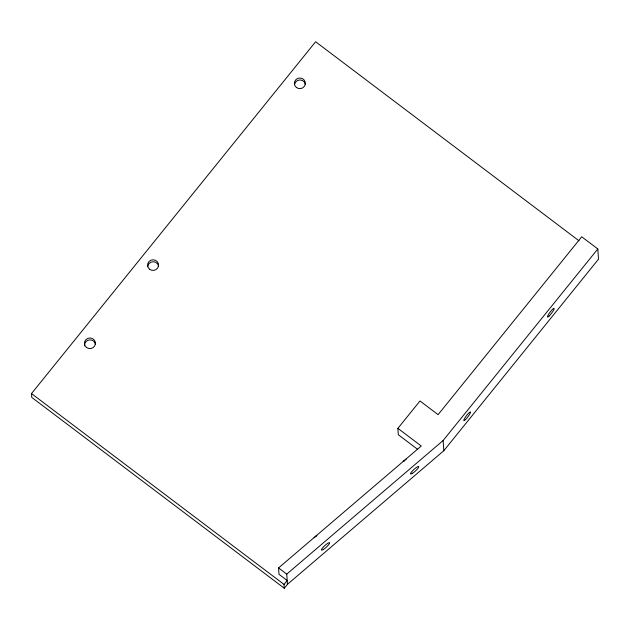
<?xml version="1.0" encoding="UTF-8"?>
<svg xmlns="http://www.w3.org/2000/svg" width="630" height="630" viewBox="0 0 630 630"><rect width="100%" height="100%" fill="white"/><g stroke="black" fill="none" stroke-linecap="round" stroke-linejoin="round"><path stroke-width="0.94" d="M417.792 449.45L398.31 434.731L397.884 428.345L419.99 400.979L438.086 414.658L581.726 236.793L597.823 248.952L598.5 259.174L443.811 450.726L287.43 584.341L284.28 588.247L31.752 397.404L31.5 393.577L315.622 41.753L579.017 240.81M284.28 588.247L284.02 584.419L287.178 580.506L278.995 574.324L278.57 567.929L421.265 446.009L397.884 428.345M287.43 584.341L286.752 574.119L443.134 440.504L597.823 248.952M405.688 459.53L406.043 459.175L403.192 461.617L404.617 460.491M315.488 536.65L316.914 535.335L314.063 537.768L314.417 537.516M278.57 567.929L286.752 574.119M31.5 393.577L284.02 584.419M443.134 440.504L443.811 450.726M294.533 84.522A5.497 5.324 -3.8 0 1 305.432 84.593M84.585 345.878A5.497 5.324 -3.8 0 1 89.389 339.932A5.497 5.324 -3.8 0 1 95.5 344.555M147.743 266.301A5.497 5.324 -3.8 0 1 158.642 266.372M323.536 549.352A5.497 1.087 -42.3 0 0 329.655 542.863A5.497 1.087 -42.3 0 0 323.379 546.974A5.497 1.087 -42.3 0 0 323.536 549.352M412.666 473.193A5.497 1.087 -42.3 0 0 418.785 466.712A5.497 1.087 -42.3 0 0 412.508 470.815A5.497 1.087 -42.3 0 0 412.666 473.193M465.531 419.588A5.497 0.921 -52.9 0 0 470.547 412.091A5.497 0.921 -52.9 0 0 465.373 417.21A5.497 0.921 -52.9 0 0 465.531 419.588M549.187 315.992A5.497 0.921 -52.9 0 0 554.203 308.503A5.497 0.921 -52.9 0 0 549.029 313.614A5.497 0.921 -52.9 0 0 549.187 315.992M296.454 87.538A5.497 5.324 -3.8 0 0 305.29 84.066A5.497 5.324 -3.8 0 0 297.801 78.403A5.497 5.324 -3.8 0 0 296.454 87.538M86.523 347.5A5.497 5.324 -3.8 0 0 95.358 344.027A5.497 5.324 -3.8 0 0 87.869 338.365A5.497 5.324 -3.8 0 0 86.523 347.5M149.664 269.317A5.497 5.324 -3.8 0 0 158.5 265.844A5.497 5.324 -3.8 0 0 151.003 260.182A5.497 5.324 -3.8 0 0 149.664 269.317"/></g></svg>
